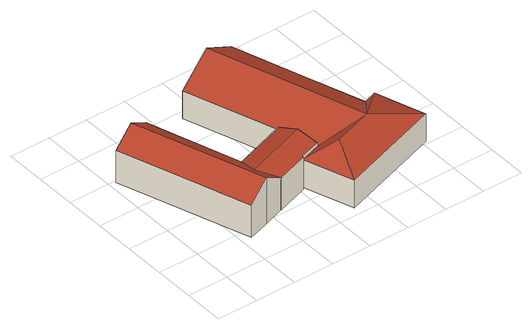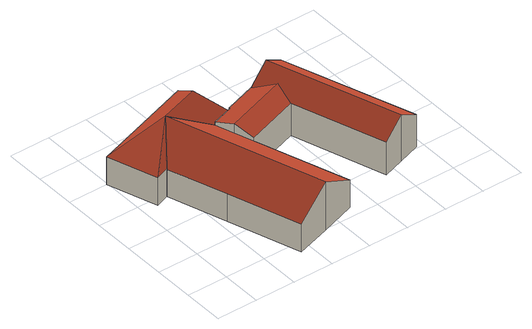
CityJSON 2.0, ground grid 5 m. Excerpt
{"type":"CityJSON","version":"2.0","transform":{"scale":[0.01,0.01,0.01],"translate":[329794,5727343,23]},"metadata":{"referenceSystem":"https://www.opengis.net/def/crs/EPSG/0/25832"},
"CityObjects":{
"building1":{"type":"Building","attributes":{"Gemeindeschluessel":"05170048","Geometrietyp2DReferenz":"3000","function":"31001_1010"},"address":[{"country":"Germany","locality":"Wesel","thoroughfareNumber":"11","thoroughfareName":"Rosenallee"}],"children":["building1-1","building1-2"]},
"building1-1":{"type":"BuildingPart","attributes":{"roofType":"3100","measuredHeight":6.02},"parents":["building1"],"geometry":[{"type":"MultiSurface","lod":"2","boundaries":[[[0,1,2,3]],[[4,5,1,0]],[[6,7,5,4]],[[8,9,7,6]],[[10,11,9,8]],[[3,2,12,13]],[[13,10,8,6,3]],[[4,0,3,6]],[[1,5,7,9,11,12,2]],[[14,13,12,15]],[[14,15,11,10]]],"semantics":{"surfaces":[{"type":"WallSurface"},{"type":"RoofSurface"},{"type":"GroundSurface"},{"type":"ClosureSurface"}],"values":[0,0,0,0,0,0,1,1,2,0,3]}}]},
"building1-2":{"type":"BuildingPart","attributes":{"roofType":"5000","measuredHeight":5.01},"parents":["building1"],"geometry":[{"type":"Solid","lod":"2","boundaries":[[[[16,17,18,19]],[[20,12,17,16]],[[14,15,12,20]],[[21,22,11,10]],[[23,24,22,21]],[[25,26,24,23]],[[27,28,26,25]],[[19,18,28,27]],[[21,10,29,23]],[[10,14,29]],[[20,16,19,27,25,23,29,14]],[[17,12,15,11,22,24,26,28,18]],[[10,11,15,14]]]],"semantics":{"surfaces":[{"type":"WallSurface"},{"type":"RoofSurface"},{"type":"GroundSurface"},{"type":"ClosureSurface"}],"values":[[0,0,0,0,0,0,0,0,1,1,1,2,3]]}}]},
"building2":{"type":"Building","attributes":{"name":"Crusekath","Gemeindeschluessel":"05170048","Geometrietyp2DReferenz":"3000","function":"31001_1210"},"address":[{"country":"Germany","locality":"Wesel","thoroughfareNumber":"11","thoroughfareName":"Rosenallee"}],"children":["building2-1","building2-2"]},
"building2-1":{"type":"BuildingPart","attributes":{"roofType":"5000","measuredHeight":6.29},"parents":["building2"],"geometry":[{"type":"Solid","lod":"2","boundaries":[[[[30,31,32,33]],[[34,35,31,30]],[[36,37,35,34]],[[38,39,37,36]],[[40,41,39,38]],[[42,43,41,40]],[[33,44,36,34,30]],[[33,42,44]],[[42,40,38,36,44]],[[31,35,37,39,41,43,32]],[[33,32,43,42]]]],"semantics":{"surfaces":[{"type":"WallSurface"},{"type":"RoofSurface"},{"type":"GroundSurface"},{"type":"ClosureSurface"}],"values":[[0,0,0,0,0,0,1,1,1,2,3]]}}]},
"building2-2":{"type":"BuildingPart","attributes":{"roofType":"3200","measuredHeight":6.29},"parents":["building2"],"geometry":[{"type":"Solid","lod":"2","boundaries":[[[[45,46,43,42]],[[47,48,46,45]],[[49,50,48,47]],[[51,52,50,49]],[[53,54,52,51]],[[55,56,54,53]],[[57,58,56,55]],[[33,32,58,57]],[[44,47,45,42,33,57,55,59]],[[55,53,51,59]],[[59,51,49,44]],[[49,47,44]],[[43,46,48,50,52,54,56,58,32]],[[42,43,32,33]]]],"semantics":{"surfaces":[{"type":"WallSurface"},{"type":"RoofSurface"},{"type":"GroundSurface"},{"type":"ClosureSurface"}],"values":[[0,0,0,0,0,0,0,0,1,1,1,1,2,3]]}}]}
},
"vertices":[
[621,374,429],[621,374,6],[884,461,6],[884,461,608],[82,1976,429],[82,1976,6],[352,2066,608],[352,2066,6],[622,2155,429],[622,2155,6],[993,1018,429],[993,1018,6],[1147,548,6],[1147,548,429],[1144,558,429],[1144,558,6],
[1152,550,426],[1152,550,6],[1548,680,6],[1548,680,425],[1147,548,426],[1658,1242,429],[1658,1242,6],[1734,1013,507],[1734,1013,6],[1809,784,429],[1809,784,6],[1543,697,430],[1543,697,6],[954,749,507],
[1658,1242,391],[1658,1242,30],[1809,785,30],[1809,785,391],[1282,2381,391],[1282,2381,30],[1712,2524,660],[1712,2524,30],[2143,2666,391],[2143,2666,30],[2430,1785,391],[2430,1785,30],[2664,1065,391],[2664,1065,30],[2337,619,660],
[2665,1063,392],[2665,1063,30],[2830,1119,391],[2830,1119,30],[3032,513,391],[3032,513,30],[1749,84,391],[1749,84,30],[1548,680,391],[1548,680,30],[1543,697,391],[1543,697,30],[1809,784,391],[1809,784,30],[1846,457,660]
]}
